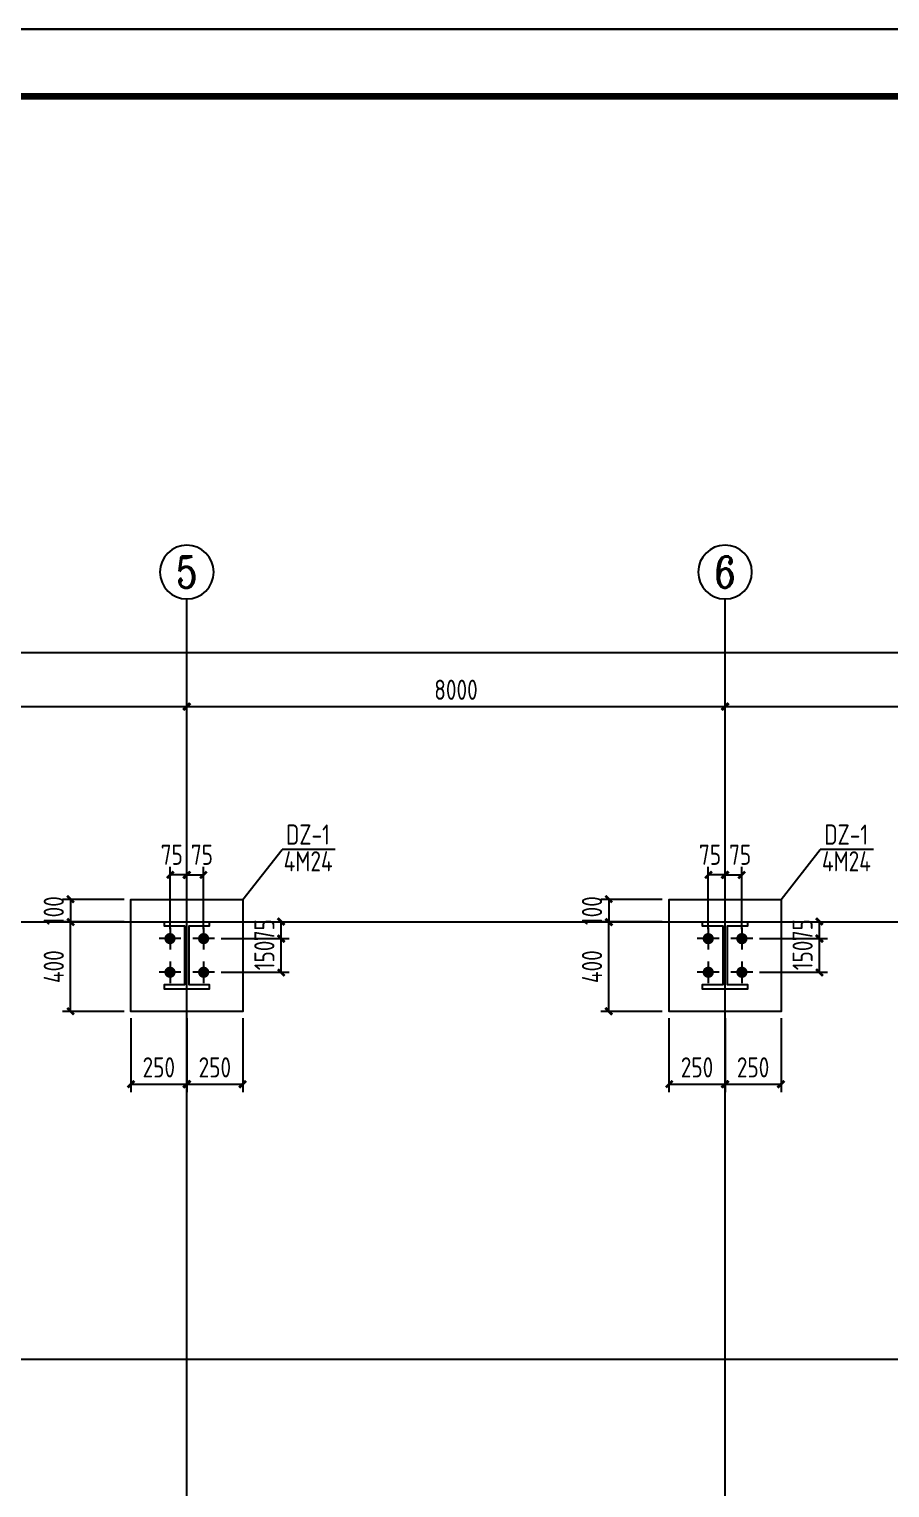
# Model space of a CAD drawing. Header units: millimetres. Extents: x 866561 to 876967, y 40200 to 44891.
# Drawn here: x 868910.3 to 869038.3, y 40578.5 to 40795.4 of the extents above; entities that cross this region are included whole.
import ezdxf
from ezdxf.enums import TextEntityAlignment as Align

# ---------------------------------------------------------------- set-up
doc = ezdxf.new("R2010")
doc.units = ezdxf.units.MM
doc.header["$LTSCALE"] = 1000
doc.header["$MEASUREMENT"] = 0
doc.linetypes.add('DOTE', pattern=[2.42, 2, -0.2, 0.02, -0.2])
for name, color, linetype in [('AXIS', 3, 'Continuous'), ('AXIS_TEXT', 7, 'Continuous'), ('DIM', 7, 'Continuous'), ('DOTE', 1, 'DOTE'), ('M_Prof', 2, 'Continuous'), ('柱集中标注', 2, 'Continuous'), ('标注', 7, 'Continuous'), ('檩条', 34, 'Continuous')]:
    doc.layers.add(name, color=color, linetype=linetype)
doc.styles.add('_TCH_AXIS', font='COMPLEX', dxfattribs={"bigfont": 'GBCBIG'})
doc.styles.add('COMPLEX', font='COMPLEX')
doc.styles.add('GBHZ', font='gbenor.shx', dxfattribs={"width": 0.9, "bigfont": 'gbcbig.shx'})
doc.dimstyles.new('Y100', dxfattribs={"dimscale": 0, "dimtxt": 3, "dimasz": 0.01, "dimexe": 1.2, "dimexo": 2, "dimgap": 1, "dimtad": 1, "dimdec": 0, "dimlfac": 100, "dimzin": 0, "dimdsep": 46, "dimtxsty": 'GBHZ', "dimblk": 'DX', "dimcen": 0.09, "dimdle": 1, "dimclrd": 7, "dimclre": 7, "dimclrt": 7, "dimadec": 0, "dimazin": 0, "dimtfac": 1, "dimtdec": 0, "dimtix": 1, "dimtmove": 2, "dimatfit": 3, "dimldrblk": 'DX', "dimfxl": 0, "dimtolj": 1, "dimtzin": 0, "dimarcsym": 0})
doc.dimstyles.new('Y30', dxfattribs={"dimscale": 0, "dimtxt": 3, "dimasz": 0.01, "dimexe": 1.2, "dimexo": 1, "dimgap": 1, "dimtad": 1, "dimdec": 0, "dimlfac": 30, "dimzin": 0, "dimdsep": 46, "dimtxsty": 'GBHZ', "dimblk1": 'DX', "dimblk2": 'DX', "dimsah": 1, "dimcen": 0.09, "dimdle": 1, "dimadec": 0, "dimazin": 0, "dimtfac": 1, "dimtdec": 0, "dimtix": 1, "dimtmove": 2, "dimatfit": 3, "dimldrblk": 'DX', "dimfxl": 0, "dimtolj": 1, "dimtzin": 0, "dimarcsym": 0})

# ---------------------------------------------------------------- blocks, each defined once
blk = doc.blocks.new('_AXISO')
blk.add_circle((0, 0), 0.5)
at = {"layer": 'AXIS_TEXT', "style": 'COMPLEX', "width": 1.041667}
blk.add_attdef('A', text='', height=0.56, dxfattribs=at).set_placement((-0.25, -0.28), (0.25, -0.28), align=Align.FIT)
blk = doc.blocks.new('DX')
at = {"color": 0, "linetype": 'ByBlock', "const_width": 40}
blk.add_lwpolyline([(-54, -51), (46, 49)], dxfattribs=at)
blk = doc.blocks.new('*D200')
at = {"layer": 'Defpoints', "color": 0, "transparency": 16777216}
for p in [(868933.77, 40694.64), (868853.77, 40678.64), (868933.77, 40678.64)]:
    blk.add_point(p, dxfattribs=at)
at = {"layer": 'dim', "color": 7, "lineweight": -2, "transparency": 16777216}
for p, q in [((868853.77, 40680.64), (868853.77, 40695.84)), ((868933.77, 40680.64), (868933.77, 40695.84)), ((868853.78, 40694.64), (868933.76, 40694.64))]:
    blk.add_line(p, q, dxfattribs=at)
at = {"layer": 'dim', "color": 7, "lineweight": -2, "transparency": 16777216, "xscale": 0.01, "yscale": 0.01, "zscale": 0.01, "rotation": 180}
blk.add_blockref('DX', (868853.77, 40694.64), dxfattribs=at)
at = {"layer": 'dim', "color": 7, "lineweight": -2, "transparency": 16777216, "xscale": 0.01, "yscale": 0.01, "zscale": 0.01}
blk.add_blockref('DX', (868933.77, 40694.64), dxfattribs=at)
at = {"layer": 'dim', "color": 7, "transparency": 16777216, "insert": (868893.77, 40697.14), "char_height": 3, "attachment_point": 5, "style": 'GBHZ'}
blk.add_mtext('\\A1;8000', dxfattribs=at)
blk = doc.blocks.new('*D201')
at = {"layer": 'Defpoints', "color": 0, "transparency": 16777216}
for p in [(869013.77, 40694.64), (868933.77, 40678.64), (869013.77, 40678.64)]:
    blk.add_point(p, dxfattribs=at)
at = {"layer": 'dim', "color": 7, "lineweight": -2, "transparency": 16777216}
for p, q in [((868933.77, 40680.64), (868933.77, 40695.84)), ((869013.77, 40680.64), (869013.77, 40695.84)), ((868933.78, 40694.64), (869013.76, 40694.64))]:
    blk.add_line(p, q, dxfattribs=at)
at = {"layer": 'dim', "color": 7, "lineweight": -2, "transparency": 16777216, "xscale": 0.01, "yscale": 0.01, "zscale": 0.01, "rotation": 180}
blk.add_blockref('DX', (868933.77, 40694.64), dxfattribs=at)
at = {"layer": 'dim', "color": 7, "lineweight": -2, "transparency": 16777216, "xscale": 0.01, "yscale": 0.01, "zscale": 0.01}
blk.add_blockref('DX', (869013.77, 40694.64), dxfattribs=at)
at = {"layer": 'dim', "color": 7, "transparency": 16777216, "insert": (868973.77, 40697.14), "char_height": 3, "attachment_point": 5, "style": 'GBHZ'}
blk.add_mtext('\\A1;8000', dxfattribs=at)
blk = doc.blocks.new('*D202')
at = {"layer": 'Defpoints', "color": 0, "transparency": 16777216}
for p in [(869093.77, 40694.64), (869013.77, 40678.64), (869093.77, 40678.64)]:
    blk.add_point(p, dxfattribs=at)
at = {"layer": 'dim', "color": 7, "lineweight": -2, "transparency": 16777216}
for p, q in [((869013.77, 40680.64), (869013.77, 40695.84)), ((869093.77, 40680.64), (869093.77, 40695.84)), ((869013.78, 40694.64), (869093.76, 40694.64))]:
    blk.add_line(p, q, dxfattribs=at)
at = {"layer": 'dim', "color": 7, "lineweight": -2, "transparency": 16777216, "xscale": 0.01, "yscale": 0.01, "zscale": 0.01, "rotation": 180}
blk.add_blockref('DX', (869013.77, 40694.64), dxfattribs=at)
at = {"layer": 'dim', "color": 7, "lineweight": -2, "transparency": 16777216, "xscale": 0.01, "yscale": 0.01, "zscale": 0.01}
blk.add_blockref('DX', (869093.77, 40694.64), dxfattribs=at)
at = {"layer": 'dim', "color": 7, "transparency": 16777216, "insert": (869053.77, 40697.14), "char_height": 3, "attachment_point": 5, "style": 'GBHZ'}
blk.add_mtext('\\A1;8000', dxfattribs=at)
blk = doc.blocks.new('*D203')
at = {"layer": 'Defpoints', "color": 0, "transparency": 16777216}
for p in [(868613.77, 40702.64), (868613.77, 40678.64), (869093.77, 40678.64)]:
    blk.add_point(p, dxfattribs=at)
at = {"layer": 'dim', "color": 7, "lineweight": -2, "transparency": 16777216}
for p, q in [((868613.77, 40680.64), (868613.77, 40703.84)), ((869093.76, 40702.64), (868613.78, 40702.64)), ((869093.77, 40680.64), (869093.77, 40703.84))]:
    blk.add_line(p, q, dxfattribs=at)
at = {"layer": 'dim', "color": 7, "lineweight": -2, "transparency": 16777216, "xscale": 0.01, "yscale": 0.01, "zscale": 0.01, "rotation": 180}
blk.add_blockref('DX', (868613.77, 40702.64), dxfattribs=at)
at = {"layer": 'dim', "color": 7, "lineweight": -2, "transparency": 16777216, "xscale": 0.01, "yscale": 0.01, "zscale": 0.01}
blk.add_blockref('DX', (869093.77, 40702.64), dxfattribs=at)
at = {"layer": 'dim', "color": 7, "transparency": 16777216, "insert": (868853.77, 40705.14), "char_height": 3, "attachment_point": 5, "style": 'GBHZ'}
blk.add_mtext('\\A1;48000', dxfattribs=at)
blk = doc.blocks.new('*D345')
at = {"layer": 'Defpoints', "color": 0, "transparency": 16777216}
for p in [(868916.49, 40662.64), (868925.43, 40662.64), (868925.43, 40649.3)]:
    blk.add_point(p, dxfattribs=at)
at = {"layer": 'dim', "color": 0, "lineweight": -2, "transparency": 16777216}
for p, q in [((868924.43, 40662.64), (868915.29, 40662.64)), ((868916.49, 40649.31), (868916.49, 40662.63)), ((868924.43, 40649.3), (868915.29, 40649.3))]:
    blk.add_line(p, q, dxfattribs=at)
at = {"layer": 'dim', "color": 0, "lineweight": -2, "transparency": 16777216, "xscale": 0.01, "yscale": 0.01, "zscale": 0.01}
for p, rotation in [((868916.49, 40662.64), 90), ((868916.49, 40649.3), 270)]:
    blk.add_blockref('DX', p, dxfattribs=dict(at, rotation=rotation))
at = {"layer": 'dim', "color": 0, "transparency": 16777216, "insert": (868913.99, 40655.97), "char_height": 3, "attachment_point": 5, "rotation": 90, "style": 'GBHZ'}
blk.add_mtext('\\A1;400', dxfattribs=at)
blk = doc.blocks.new('*D346')
at = {"layer": 'Defpoints', "color": 0, "transparency": 16777216}
for p in [(868925.43, 40649.3), (868933.77, 40649.3), (868933.77, 40638.5)]:
    blk.add_point(p, dxfattribs=at)
at = {"layer": 'dim', "color": 0, "lineweight": -2, "transparency": 16777216}
for p, q in [((868925.43, 40648.3), (868925.43, 40637.3)), ((868933.77, 40648.3), (868933.77, 40637.3)), ((868925.44, 40638.5), (868933.76, 40638.5))]:
    blk.add_line(p, q, dxfattribs=at)
at = {"layer": 'dim', "color": 0, "lineweight": -2, "transparency": 16777216, "xscale": 0.01, "yscale": 0.01, "zscale": 0.01, "rotation": 180}
blk.add_blockref('DX', (868925.43, 40638.5), dxfattribs=at)
at = {"layer": 'dim', "color": 0, "lineweight": -2, "transparency": 16777216, "xscale": 0.01, "yscale": 0.01, "zscale": 0.01}
blk.add_blockref('DX', (868933.77, 40638.5), dxfattribs=at)
at = {"layer": 'dim', "color": 0, "transparency": 16777216, "insert": (868929.6, 40641), "char_height": 3, "attachment_point": 5, "style": 'GBHZ'}
blk.add_mtext('\\A1;250', dxfattribs=at)
blk = doc.blocks.new('*D347')
at = {"layer": 'Defpoints', "color": 0, "transparency": 16777216}
for p in [(868933.77, 40649.3), (868942.1, 40649.3), (868942.1, 40638.5)]:
    blk.add_point(p, dxfattribs=at)
at = {"layer": 'dim', "color": 0, "lineweight": -2, "transparency": 16777216}
for p, q in [((868933.77, 40648.3), (868933.77, 40637.3)), ((868942.1, 40648.3), (868942.1, 40637.3)), ((868933.78, 40638.5), (868942.09, 40638.5))]:
    blk.add_line(p, q, dxfattribs=at)
at = {"layer": 'dim', "color": 0, "lineweight": -2, "transparency": 16777216, "xscale": 0.01, "yscale": 0.01, "zscale": 0.01, "rotation": 180}
blk.add_blockref('DX', (868933.77, 40638.5), dxfattribs=at)
at = {"layer": 'dim', "color": 0, "lineweight": -2, "transparency": 16777216, "xscale": 0.01, "yscale": 0.01, "zscale": 0.01}
blk.add_blockref('DX', (868942.1, 40638.5), dxfattribs=at)
at = {"layer": 'dim', "color": 0, "transparency": 16777216, "insert": (868937.93, 40641), "char_height": 3, "attachment_point": 5, "style": 'GBHZ'}
blk.add_mtext('\\A1;250', dxfattribs=at)
blk = doc.blocks.new('*D348')
at = {"layer": 'Defpoints', "color": 0, "transparency": 16777216}
for p in [(868931.27, 40669.61), (868931.27, 40660.57), (868933.77, 40660.57)]:
    blk.add_point(p, dxfattribs=at)
at = {"layer": 'dim', "color": 0, "lineweight": -2, "transparency": 16777216}
for p, q in [((868931.27, 40661.57), (868931.27, 40670.81)), ((868933.76, 40669.61), (868931.28, 40669.61)), ((868933.77, 40661.57), (868933.77, 40670.81))]:
    blk.add_line(p, q, dxfattribs=at)
at = {"layer": 'dim', "color": 0, "lineweight": -2, "transparency": 16777216, "xscale": 0.01, "yscale": 0.01, "zscale": 0.01, "rotation": 180}
blk.add_blockref('DX', (868931.27, 40669.61), dxfattribs=at)
at = {"layer": 'dim', "color": 0, "lineweight": -2, "transparency": 16777216, "xscale": 0.01, "yscale": 0.01, "zscale": 0.01}
blk.add_blockref('DX', (868933.77, 40669.61), dxfattribs=at)
at = {"layer": 'dim', "color": 0, "transparency": 16777216, "insert": (868931.53, 40672.61), "char_height": 3, "attachment_point": 5, "style": 'GBHZ'}
blk.add_mtext('\\A1;75', dxfattribs=at)
blk = doc.blocks.new('*D349')
at = {"layer": 'Defpoints', "color": 0, "transparency": 16777216}
for p in [(868936.27, 40669.61), (868933.77, 40660.57), (868936.27, 40660.57)]:
    blk.add_point(p, dxfattribs=at)
at = {"layer": 'dim', "color": 0, "lineweight": -2, "transparency": 16777216}
for p, q in [((868933.77, 40661.57), (868933.77, 40670.81)), ((868933.78, 40669.61), (868936.26, 40669.61)), ((868936.27, 40661.57), (868936.27, 40670.81))]:
    blk.add_line(p, q, dxfattribs=at)
at = {"layer": 'dim', "color": 0, "lineweight": -2, "transparency": 16777216, "xscale": 0.01, "yscale": 0.01, "zscale": 0.01, "rotation": 180}
blk.add_blockref('DX', (868933.77, 40669.61), dxfattribs=at)
at = {"layer": 'dim', "color": 0, "lineweight": -2, "transparency": 16777216, "xscale": 0.01, "yscale": 0.01, "zscale": 0.01}
blk.add_blockref('DX', (868936.27, 40669.61), dxfattribs=at)
at = {"layer": 'dim', "color": 0, "transparency": 16777216, "insert": (868936.01, 40672.61), "char_height": 3, "attachment_point": 5, "style": 'GBHZ'}
blk.add_mtext('\\A1;75', dxfattribs=at)
blk = doc.blocks.new('*D350')
at = {"layer": 'Defpoints', "color": 0, "transparency": 16777216}
for p in [(868937.89, 40660.14), (868947.79, 40660.14), (868937.89, 40655.14)]:
    blk.add_point(p, dxfattribs=at)
at = {"layer": '标注', "color": 0, "lineweight": -2, "transparency": 16777216}
for p, q in [((868938.89, 40660.14), (868948.99, 40660.14)), ((868947.79, 40660.15), (868947.79, 40660.16)), ((868947.79, 40655.14), (868947.79, 40660.14)), ((868938.89, 40655.14), (868948.99, 40655.14)), ((868947.79, 40655.13), (868947.79, 40655.12))]:
    blk.add_line(p, q, dxfattribs=at)
at = {"layer": '标注', "color": 0, "lineweight": -2, "transparency": 16777216, "xscale": 0.01, "yscale": 0.01, "zscale": 0.01}
for p, rotation in [((868947.79, 40660.14), 270), ((868947.79, 40655.14), 90)]:
    blk.add_blockref('DX', p, dxfattribs=dict(at, rotation=rotation))
at = {"layer": '标注', "color": 0, "transparency": 16777216, "insert": (868945.29, 40657.64), "char_height": 3, "attachment_point": 5, "rotation": 90, "style": 'GBHZ'}
blk.add_mtext('\\A1;150', dxfattribs=at)
blk = doc.blocks.new('*D351')
at = {"layer": 'Defpoints', "color": 0, "transparency": 16777216}
for p in [(868937.89, 40662.64), (868947.79, 40662.64), (868937.89, 40660.14)]:
    blk.add_point(p, dxfattribs=at)
at = {"layer": '标注', "color": 0, "lineweight": -2, "transparency": 16777216}
for p, q in [((868938.89, 40662.64), (868948.99, 40662.64)), ((868947.79, 40662.65), (868947.79, 40662.66)), ((868947.79, 40660.14), (868947.79, 40662.64)), ((868938.89, 40660.14), (868948.99, 40660.14)), ((868947.79, 40660.13), (868947.79, 40660.12))]:
    blk.add_line(p, q, dxfattribs=at)
at = {"layer": '标注', "color": 0, "lineweight": -2, "transparency": 16777216, "xscale": 0.01, "yscale": 0.01, "zscale": 0.01}
for p, rotation in [((868947.79, 40662.64), 270), ((868947.79, 40660.14), 90)]:
    blk.add_blockref('DX', p, dxfattribs=dict(at, rotation=rotation))
at = {"layer": '标注', "color": 0, "transparency": 16777216, "insert": (868945.29, 40661.39), "char_height": 3, "attachment_point": 5, "rotation": 90, "style": 'GBHZ'}
blk.add_mtext('\\A1;75', dxfattribs=at)
blk = doc.blocks.new('*D343')
at = {"layer": 'Defpoints', "color": 0, "transparency": 16777216}
for p in [(868925.43, 40665.97), (868916.49, 40662.64), (868925.43, 40662.64)]:
    blk.add_point(p, dxfattribs=at)
at = {"layer": 'dim', "color": 0, "lineweight": -2, "transparency": 16777216}
for p, q in [((868924.43, 40665.97), (868915.29, 40665.97)), ((868916.49, 40665.98), (868916.49, 40665.99)), ((868916.49, 40665.97), (868916.49, 40662.64)), ((868924.43, 40662.64), (868915.29, 40662.64)), ((868916.49, 40662.63), (868916.49, 40662.62))]:
    blk.add_line(p, q, dxfattribs=at)
at = {"layer": 'dim', "color": 0, "lineweight": -2, "transparency": 16777216, "xscale": 0.01, "yscale": 0.01, "zscale": 0.01}
for p, rotation in [((868916.49, 40665.97), 270), ((868916.49, 40662.64), 90)]:
    blk.add_blockref('DX', p, dxfattribs=dict(at, rotation=rotation))
at = {"layer": 'dim', "color": 0, "transparency": 16777216, "insert": (868913.99, 40664.3), "char_height": 3, "attachment_point": 5, "rotation": 90, "style": 'GBHZ'}
blk.add_mtext('\\A1;100', dxfattribs=at)
blk = doc.blocks.new('*D361')
at = {"layer": 'Defpoints', "color": 0, "transparency": 16777216}
for p in [(868996.49, 40662.64), (869005.43, 40662.64), (869005.43, 40649.3)]:
    blk.add_point(p, dxfattribs=at)
at = {"layer": 'dim', "color": 0, "lineweight": -2, "transparency": 16777216}
for p, q in [((869004.43, 40662.64), (868995.29, 40662.64)), ((868996.49, 40649.31), (868996.49, 40662.63)), ((869004.43, 40649.3), (868995.29, 40649.3))]:
    blk.add_line(p, q, dxfattribs=at)
at = {"layer": 'dim', "color": 0, "lineweight": -2, "transparency": 16777216, "xscale": 0.01, "yscale": 0.01, "zscale": 0.01}
for p, rotation in [((868996.49, 40662.64), 90), ((868996.49, 40649.3), 270)]:
    blk.add_blockref('DX', p, dxfattribs=dict(at, rotation=rotation))
at = {"layer": 'dim', "color": 0, "transparency": 16777216, "insert": (868993.99, 40655.97), "char_height": 3, "attachment_point": 5, "rotation": 90, "style": 'GBHZ'}
blk.add_mtext('\\A1;400', dxfattribs=at)
blk = doc.blocks.new('*D362')
at = {"layer": 'Defpoints', "color": 0, "transparency": 16777216}
for p in [(869005.43, 40649.3), (869013.77, 40649.3), (869013.77, 40638.5)]:
    blk.add_point(p, dxfattribs=at)
at = {"layer": 'dim', "color": 0, "lineweight": -2, "transparency": 16777216}
for p, q in [((869005.43, 40648.3), (869005.43, 40637.3)), ((869013.77, 40648.3), (869013.77, 40637.3)), ((869005.44, 40638.5), (869013.76, 40638.5))]:
    blk.add_line(p, q, dxfattribs=at)
at = {"layer": 'dim', "color": 0, "lineweight": -2, "transparency": 16777216, "xscale": 0.01, "yscale": 0.01, "zscale": 0.01, "rotation": 180}
blk.add_blockref('DX', (869005.43, 40638.5), dxfattribs=at)
at = {"layer": 'dim', "color": 0, "lineweight": -2, "transparency": 16777216, "xscale": 0.01, "yscale": 0.01, "zscale": 0.01}
blk.add_blockref('DX', (869013.77, 40638.5), dxfattribs=at)
at = {"layer": 'dim', "color": 0, "transparency": 16777216, "insert": (869009.6, 40641), "char_height": 3, "attachment_point": 5, "style": 'GBHZ'}
blk.add_mtext('\\A1;250', dxfattribs=at)
blk = doc.blocks.new('*D363')
at = {"layer": 'Defpoints', "color": 0, "transparency": 16777216}
for p in [(869013.77, 40649.3), (869022.1, 40649.3), (869022.1, 40638.5)]:
    blk.add_point(p, dxfattribs=at)
at = {"layer": 'dim', "color": 0, "lineweight": -2, "transparency": 16777216}
for p, q in [((869013.77, 40648.3), (869013.77, 40637.3)), ((869022.1, 40648.3), (869022.1, 40637.3)), ((869013.78, 40638.5), (869022.09, 40638.5))]:
    blk.add_line(p, q, dxfattribs=at)
at = {"layer": 'dim', "color": 0, "lineweight": -2, "transparency": 16777216, "xscale": 0.01, "yscale": 0.01, "zscale": 0.01, "rotation": 180}
blk.add_blockref('DX', (869013.77, 40638.5), dxfattribs=at)
at = {"layer": 'dim', "color": 0, "lineweight": -2, "transparency": 16777216, "xscale": 0.01, "yscale": 0.01, "zscale": 0.01}
blk.add_blockref('DX', (869022.1, 40638.5), dxfattribs=at)
at = {"layer": 'dim', "color": 0, "transparency": 16777216, "insert": (869017.93, 40641), "char_height": 3, "attachment_point": 5, "style": 'GBHZ'}
blk.add_mtext('\\A1;250', dxfattribs=at)
blk = doc.blocks.new('*D364')
at = {"layer": 'Defpoints', "color": 0, "transparency": 16777216}
for p in [(869011.27, 40669.61), (869011.27, 40660.57), (869013.77, 40660.57)]:
    blk.add_point(p, dxfattribs=at)
at = {"layer": 'dim', "color": 0, "lineweight": -2, "transparency": 16777216}
for p, q in [((869011.27, 40661.57), (869011.27, 40670.81)), ((869013.76, 40669.61), (869011.28, 40669.61)), ((869013.77, 40661.57), (869013.77, 40670.81))]:
    blk.add_line(p, q, dxfattribs=at)
at = {"layer": 'dim', "color": 0, "lineweight": -2, "transparency": 16777216, "xscale": 0.01, "yscale": 0.01, "zscale": 0.01, "rotation": 180}
blk.add_blockref('DX', (869011.27, 40669.61), dxfattribs=at)
at = {"layer": 'dim', "color": 0, "lineweight": -2, "transparency": 16777216, "xscale": 0.01, "yscale": 0.01, "zscale": 0.01}
blk.add_blockref('DX', (869013.77, 40669.61), dxfattribs=at)
at = {"layer": 'dim', "color": 0, "transparency": 16777216, "insert": (869011.53, 40672.61), "char_height": 3, "attachment_point": 5, "style": 'GBHZ'}
blk.add_mtext('\\A1;75', dxfattribs=at)
blk = doc.blocks.new('*D365')
at = {"layer": 'Defpoints', "color": 0, "transparency": 16777216}
for p in [(869016.27, 40669.61), (869013.77, 40660.57), (869016.27, 40660.57)]:
    blk.add_point(p, dxfattribs=at)
at = {"layer": 'dim', "color": 0, "lineweight": -2, "transparency": 16777216}
for p, q in [((869013.77, 40661.57), (869013.77, 40670.81)), ((869013.78, 40669.61), (869016.26, 40669.61)), ((869016.27, 40661.57), (869016.27, 40670.81))]:
    blk.add_line(p, q, dxfattribs=at)
at = {"layer": 'dim', "color": 0, "lineweight": -2, "transparency": 16777216, "xscale": 0.01, "yscale": 0.01, "zscale": 0.01, "rotation": 180}
blk.add_blockref('DX', (869013.77, 40669.61), dxfattribs=at)
at = {"layer": 'dim', "color": 0, "lineweight": -2, "transparency": 16777216, "xscale": 0.01, "yscale": 0.01, "zscale": 0.01}
blk.add_blockref('DX', (869016.27, 40669.61), dxfattribs=at)
at = {"layer": 'dim', "color": 0, "transparency": 16777216, "insert": (869016.01, 40672.61), "char_height": 3, "attachment_point": 5, "style": 'GBHZ'}
blk.add_mtext('\\A1;75', dxfattribs=at)
blk = doc.blocks.new('*D366')
at = {"layer": 'Defpoints', "color": 0, "transparency": 16777216}
for p in [(869017.89, 40660.14), (869027.79, 40660.14), (869017.89, 40655.14)]:
    blk.add_point(p, dxfattribs=at)
at = {"layer": '标注', "color": 0, "lineweight": -2, "transparency": 16777216}
for p, q in [((869018.89, 40660.14), (869028.99, 40660.14)), ((869027.79, 40660.15), (869027.79, 40660.16)), ((869027.79, 40655.14), (869027.79, 40660.14)), ((869018.89, 40655.14), (869028.99, 40655.14)), ((869027.79, 40655.13), (869027.79, 40655.12))]:
    blk.add_line(p, q, dxfattribs=at)
at = {"layer": '标注', "color": 0, "lineweight": -2, "transparency": 16777216, "xscale": 0.01, "yscale": 0.01, "zscale": 0.01}
for p, rotation in [((869027.79, 40660.14), 270), ((869027.79, 40655.14), 90)]:
    blk.add_blockref('DX', p, dxfattribs=dict(at, rotation=rotation))
at = {"layer": '标注', "color": 0, "transparency": 16777216, "insert": (869025.29, 40657.64), "char_height": 3, "attachment_point": 5, "rotation": 90, "style": 'GBHZ'}
blk.add_mtext('\\A1;150', dxfattribs=at)
blk = doc.blocks.new('*D367')
at = {"layer": 'Defpoints', "color": 0, "transparency": 16777216}
for p in [(869017.89, 40662.64), (869027.79, 40662.64), (869017.89, 40660.14)]:
    blk.add_point(p, dxfattribs=at)
at = {"layer": '标注', "color": 0, "lineweight": -2, "transparency": 16777216}
for p, q in [((869018.89, 40662.64), (869028.99, 40662.64)), ((869027.79, 40662.65), (869027.79, 40662.66)), ((869027.79, 40660.14), (869027.79, 40662.64)), ((869018.89, 40660.14), (869028.99, 40660.14)), ((869027.79, 40660.13), (869027.79, 40660.12))]:
    blk.add_line(p, q, dxfattribs=at)
at = {"layer": '标注', "color": 0, "lineweight": -2, "transparency": 16777216, "xscale": 0.01, "yscale": 0.01, "zscale": 0.01}
for p, rotation in [((869027.79, 40662.64), 270), ((869027.79, 40660.14), 90)]:
    blk.add_blockref('DX', p, dxfattribs=dict(at, rotation=rotation))
at = {"layer": '标注', "color": 0, "transparency": 16777216, "insert": (869025.29, 40661.39), "char_height": 3, "attachment_point": 5, "rotation": 90, "style": 'GBHZ'}
blk.add_mtext('\\A1;75', dxfattribs=at)
blk = doc.blocks.new('*D359')
at = {"layer": 'Defpoints', "color": 0, "transparency": 16777216}
for p in [(869005.43, 40665.97), (868996.49, 40662.64), (869005.43, 40662.64)]:
    blk.add_point(p, dxfattribs=at)
at = {"layer": 'dim', "color": 0, "lineweight": -2, "transparency": 16777216}
for p, q in [((869004.43, 40665.97), (868995.29, 40665.97)), ((868996.49, 40665.98), (868996.49, 40665.99)), ((868996.49, 40665.97), (868996.49, 40662.64)), ((869004.43, 40662.64), (868995.29, 40662.64)), ((868996.49, 40662.63), (868996.49, 40662.62))]:
    blk.add_line(p, q, dxfattribs=at)
at = {"layer": 'dim', "color": 0, "lineweight": -2, "transparency": 16777216, "xscale": 0.01, "yscale": 0.01, "zscale": 0.01}
for p, rotation in [((868996.49, 40665.97), 270), ((868996.49, 40662.64), 90)]:
    blk.add_blockref('DX', p, dxfattribs=dict(at, rotation=rotation))
at = {"layer": 'dim', "color": 0, "transparency": 16777216, "insert": (868993.99, 40664.3), "char_height": 3, "attachment_point": 5, "rotation": 90, "style": 'GBHZ'}
blk.add_mtext('\\A1;100', dxfattribs=at)

msp = doc.modelspace()

# ---------------------------------------------------------------- linework, layer by layer
at = {"color": 0}
for p, q in [((869295.005, 40795.355), (868454.005, 40795.355)), ((868454.005, 40795.355), (869295.005, 40795.355))]:
    msp.add_line(p, q, dxfattribs=at)
for p, q in [((868931.267, 40661.762), (868931.267, 40658.512)), ((868936.267, 40661.762), (868936.267, 40658.512)), ((869011.267, 40661.762), (869011.267, 40658.512)), ((869016.267, 40661.762), (869016.267, 40658.512)), ((868932.892, 40660.137), (868929.642, 40660.137)), ((868937.892, 40660.137), (868934.642, 40660.137)), ((869012.892, 40660.137), (869009.642, 40660.137)), ((869017.892, 40660.137), (869014.642, 40660.137)), ((868931.267, 40656.762), (868931.267, 40653.512)), ((868936.267, 40656.762), (868936.267, 40653.512)), ((869011.267, 40656.762), (869011.267, 40653.512)), ((869016.267, 40656.762), (869016.267, 40653.512)), ((868932.892, 40655.137), (868929.642, 40655.137)), ((868937.892, 40655.137), (868934.642, 40655.137)), ((869012.892, 40655.137), (869009.642, 40655.137)), ((869017.892, 40655.137), (869014.642, 40655.137))]:
    msp.add_line(p, q)
at = {"color": 0, "const_width": 1}
msp.add_lwpolyline([(869285.005, 40211.355), (868479.005, 40211.355), (868479.005, 40785.355), (869285.005, 40785.355)], close=True, dxfattribs=at)
for points in [[(868942.1, 40665.97), (868942.1, 40649.304), (868925.434, 40649.304), (868925.434, 40665.97)], [(869022.1, 40665.97), (869022.1, 40649.304), (869005.434, 40649.304), (869005.434, 40665.97)]]:
    msp.add_lwpolyline(points, close=True)
at = {"layer": 'AXIS', "color": 0}
for p, q in [((868933.767, 40678.637), (868933.767, 40710.637)), ((869013.767, 40678.637), (869013.767, 40710.637))]:
    msp.add_line(p, q, dxfattribs=at)
at = {"layer": 'dim', "const_width": 0.833}
for points in [[(868930.85, 40660.137, -1), (868931.684, 40660.137, -1)], [(868935.85, 40660.137, -1), (868936.684, 40660.137, -1)], [(869010.85, 40660.137, -1), (869011.684, 40660.137, -1)], [(869015.85, 40660.137, -1), (869016.684, 40660.137, -1)], [(868930.85, 40655.137, -1), (868931.684, 40655.137, -1)], [(868935.85, 40655.137, -1), (868936.684, 40655.137, -1)], [(869010.85, 40655.137, -1), (869011.684, 40655.137, -1)], [(869015.85, 40655.137, -1), (869016.684, 40655.137, -1)]]:
    msp.add_lwpolyline(points, format="xyb", close=True, dxfattribs=at)
at = {"layer": 'DOTE', "linetype": 'DOTE'}
for p, q in [((868933.767, 40446.637), (868933.767, 40678.637)), ((869013.767, 40446.637), (869013.767, 40678.637)), ((868597.767, 40662.637), (869109.767, 40662.637)), ((868597.767, 40597.637), (869109.767, 40597.637))]:
    msp.add_line(p, q, dxfattribs=at)
at = {"layer": 'M_Prof'}
for points in [[(868930.434, 40662.637), (868937.1, 40662.637), (868937.1, 40661.97), (868934.067, 40661.97), (868934.067, 40653.304), (868937.1, 40653.304), (868937.1, 40652.637), (868930.434, 40652.637), (868930.434, 40653.304), (868933.467, 40653.304), (868933.467, 40661.97), (868930.434, 40661.97)], [(869010.434, 40662.637), (869017.1, 40662.637), (869017.1, 40661.97), (869014.067, 40661.97), (869014.067, 40653.304), (869017.1, 40653.304), (869017.1, 40652.637), (869010.434, 40652.637), (869010.434, 40653.304), (869013.467, 40653.304), (869013.467, 40661.97), (869010.434, 40661.97)]]:
    msp.add_lwpolyline(points, close=True, dxfattribs=at)
at = {"layer": '檩条'}
for p, q in [((868942.1, 40665.97), (868947.923, 40673.39)), ((868955.821, 40673.39), (868947.923, 40673.39)), ((869022.1, 40665.97), (869027.923, 40673.39)), ((869035.821, 40673.39), (869027.923, 40673.39))]:
    msp.add_line(p, q, dxfattribs=at)

# ---------------------------------------------------------------- block references
at = {"layer": 'AXIS', "color": 0}
ref = msp.add_blockref('_AXISO', (868933.767, 40714.637), dxfattribs=dict(at, xscale=-8, yscale=8, zscale=8, rotation=180))
ref.add_attrib('A', '5', dxfattribs={"layer": 'AXIS_TEXT', "color": 0, "height": 4.659, "style": '_TCH_AXIS'}).set_placement((868932.214, 40712.307), (868935.32, 40712.307), align=Align.FIT)
ref = msp.add_blockref('_AXISO', (869013.767, 40714.637), dxfattribs=dict(at, xscale=-8, yscale=8, zscale=8, rotation=180))
ref.add_attrib('A', '6', dxfattribs={"layer": 'AXIS_TEXT', "color": 0, "height": 4.659, "style": '_TCH_AXIS'}).set_placement((869012.214, 40712.307), (869015.32, 40712.307), align=Align.FIT)

# ---------------------------------------------------------------- texts
at = {"layer": '柱集中标注', "style": 'GBHZ', "width": 0.9}
for s, p in [('DZ-1', (868948.505, 40674.111)), ('DZ-1', (869028.505, 40674.111)), ('4M24', (868948.164, 40670.139)), ('4M24', (869028.164, 40670.139))]:
    msp.add_text(s, height=3, dxfattribs=at).set_placement(p)

# ---------------------------------------------------------------- dimensions: what is measured, and where the dimension line sits
at = {"layer": 'dim'}
for base, p1, p2, dimstyle, override, picture, middle in [((868613.767, 40702.637), (869093.767, 40678.637), (868613.767, 40678.637), 'Y100', {"dimscale": 1, "dimfxl": 2}, '*D203', (868853.767, 40705.137)), ((868933.767, 40694.637), (868853.767, 40678.637), (868933.767, 40678.637), 'Y100', {"dimscale": 1, "dimfxl": 2}, '*D200', (868893.767, 40697.137)), ((869013.767, 40694.637), (868933.767, 40678.637), (869013.767, 40678.637), 'Y100', {"dimscale": 1, "dimfxl": 2}, '*D201', (868973.767, 40697.137)), ((869093.767, 40694.637), (869013.767, 40678.637), (869093.767, 40678.637), 'Y100', {"dimscale": 1, "dimfxl": 2}, '*D202', (869053.767, 40697.137)), ((868933.767, 40638.496), (868925.434, 40649.304), (868933.767, 40649.304), 'Y30', {"dimscale": 1}, '*D346', (868929.6, 40640.996)), ((868942.1, 40638.496), (868933.767, 40649.304), (868942.1, 40649.304), 'Y30', {"dimscale": 1}, '*D347', (868937.934, 40640.996)), ((869013.767, 40638.496), (869005.434, 40649.304), (869013.767, 40649.304), 'Y30', {"dimscale": 1}, '*D362', (869009.6, 40640.996)), ((869022.1, 40638.496), (869013.767, 40649.304), (869022.1, 40649.304), 'Y30', {"dimscale": 1}, '*D363', (869017.934, 40640.996))]:
    dim = msp.add_linear_dim(base=base, p1=p1, p2=p2, dimstyle=dimstyle, override=override, dxfattribs=at)
    dim.commit()
    dim.dimension.update_dxf_attribs({"geometry": picture, "text_midpoint": middle})
for base, p1, p2, picture, middle in [((868931.267, 40669.615), (868933.767, 40660.571), (868931.267, 40660.571), '*D348', (868931.529, 40672.609)), ((869011.267, 40669.615), (869013.767, 40660.571), (869011.267, 40660.571), '*D364', (869011.529, 40672.609))]:
    dim = msp.add_linear_dim(base=base, p1=p1, p2=p2, dimstyle='Y30', override={"dimscale": 1}, dxfattribs=at)
    dim.commit()
    dim.dimension.update_dxf_attribs({"geometry": picture, "text_midpoint": middle, "dimtype": 160})
for base, p1, p2, picture, middle in [((868936.267, 40669.615), (868933.767, 40660.571), (868936.267, 40660.571), '*D349', (868936.005, 40672.609)), ((869016.267, 40669.615), (869013.767, 40660.571), (869016.267, 40660.571), '*D365', (869016.005, 40672.609))]:
    dim = msp.add_linear_dim(base=base, p1=p1, p2=p2, angle=180, dimstyle='Y30', override={"dimscale": 1}, dxfattribs=at)
    dim.commit()
    dim.dimension.update_dxf_attribs({"geometry": picture, "text_midpoint": middle, "dimtype": 160})
for base, p1, p2, angle, picture, middle in [((868916.488, 40662.637), (868925.434, 40665.97), (868925.434, 40662.637), 270, '*D343', (868913.988, 40664.304)), ((868996.488, 40662.637), (869005.434, 40665.97), (869005.434, 40662.637), 270, '*D359', (868993.988, 40664.304)), ((868916.488, 40662.637), (868925.434, 40649.304), (868925.434, 40662.637), 90, '*D345', (868913.988, 40655.97)), ((868996.488, 40662.637), (869005.434, 40649.304), (869005.434, 40662.637), 90, '*D361', (868993.988, 40655.97))]:
    dim = msp.add_linear_dim(base=base, p1=p1, p2=p2, angle=angle, dimstyle='Y30', override={"dimscale": 1}, dxfattribs=at)
    dim.commit()
    dim.dimension.update_dxf_attribs({"geometry": picture, "text_midpoint": middle})
at = {"layer": '标注'}
for base, p1, p2, picture, middle in [((868947.795, 40662.637), (868937.892, 40660.137), (868937.892, 40662.637), '*D351', (868945.295, 40661.387)), ((869027.795, 40662.637), (869017.892, 40660.137), (869017.892, 40662.637), '*D367', (869025.295, 40661.387)), ((868947.795, 40660.137), (868937.892, 40655.137), (868937.892, 40660.137), '*D350', (868945.295, 40657.637)), ((869027.795, 40660.137), (869017.892, 40655.137), (869017.892, 40660.137), '*D366', (869025.295, 40657.637))]:
    dim = msp.add_linear_dim(base=base, p1=p1, p2=p2, angle=270, dimstyle='Y30', override={"dimscale": 1}, dxfattribs=at)
    dim.commit()
    dim.dimension.update_dxf_attribs({"geometry": picture, "text_midpoint": middle})

doc.saveas('drawing.dxf')
